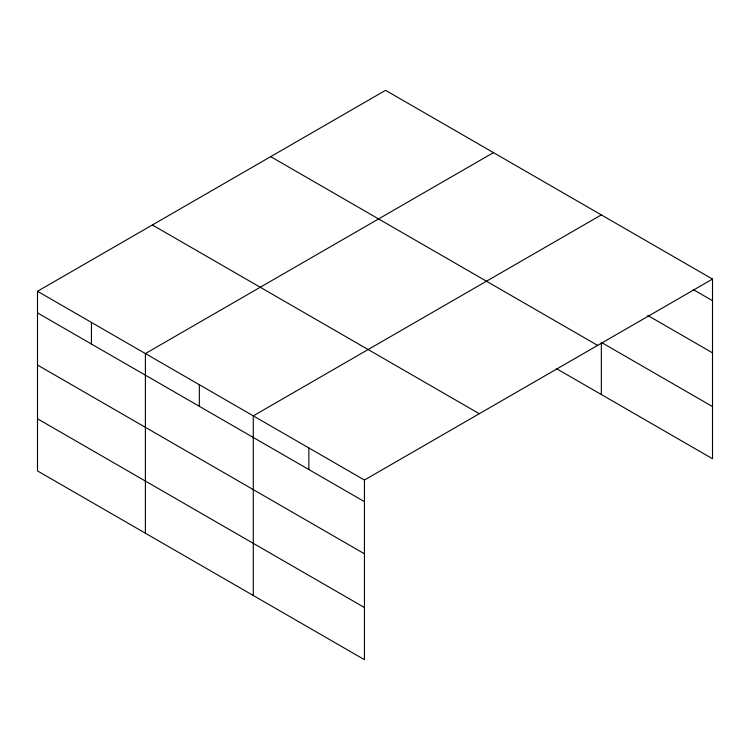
<?xml version="1.0" encoding="UTF-8"?>
<svg xmlns="http://www.w3.org/2000/svg" width="750" height="750" viewBox="0 0 750 750"><rect width="100%" height="100%" fill="white"/><g stroke="black" fill="none" stroke-linecap="round" stroke-linejoin="round"><path stroke-width="1.12" d="M37.5 291.281L364.434 480.037L364.434 659.672L37.5 470.916L37.5 291.281L385.566 90.328L712.5 279.084L712.5 458.719L556.388 368.588M493.453 152.616L145.388 353.569L145.388 533.203M601.341 214.903L253.275 415.856L253.275 595.5M364.434 480.037L712.5 279.084M693.3 289.603L712.5 300.684M647.831 315.497L712.5 352.838M712.5 406.566L601.341 342.394L601.341 394.537M270.703 156.647L597.638 345.394M152.363 224.972L479.297 413.719M37.5 312.891L364.434 501.638M37.5 365.034L364.434 553.791M37.5 418.772L364.434 607.519M308.85 447.947L308.85 469.556M199.331 384.713L199.331 406.322M91.444 322.425L91.444 344.034"/></g></svg>
